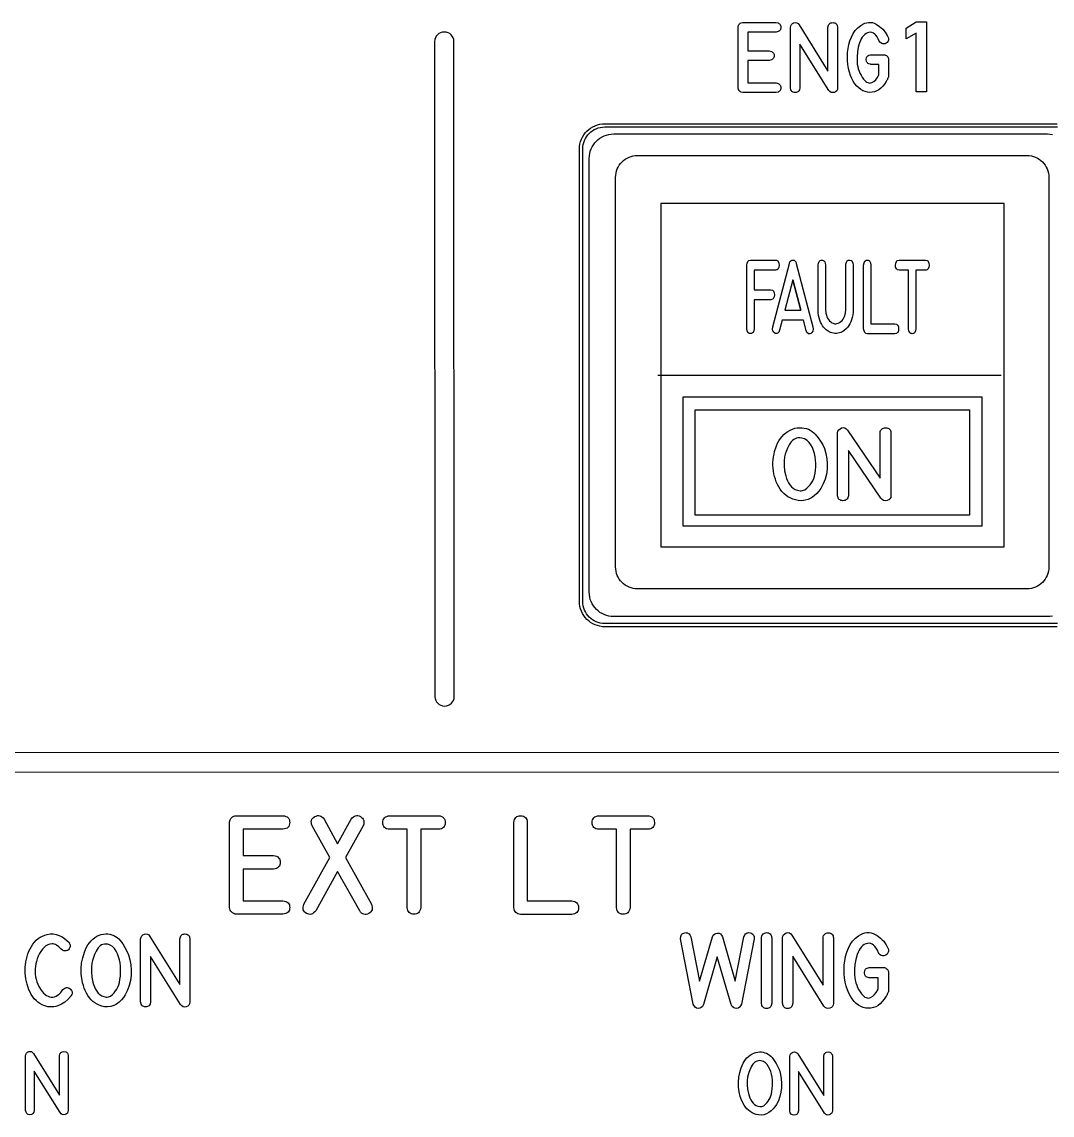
# Model space of a CAD drawing. Extents: x 27 to 704, y 10 to 614.
# Drawn here: x 253.4 to 301.4, y 80.8 to 131.7 of the extents above; entities that cross this region are included whole.
import ezdxf

# ---------------------------------------------------------------- set-up
doc = ezdxf.new("R2010")
doc.units = 0
for name, color, linetype in [('_BACKPANEL', 5, 'CONTINUOUS'), ('_ENGRAVING', 105, 'CONTINUOUS'), ('_LABELS', 30, 'CONTINUOUS'), ('_TOPLAYER', 1, 'CONTINUOUS')]:
    doc.layers.add(name, color=color, linetype=linetype)

msp = doc.modelspace()

# ---------------------------------------------------------------- linework, layer by layer
at = {"layer": '_BACKPANEL'}
msp.add_lwpolyline([(301.621, 103.695), (280.525, 103.695), (280.42, 103.7), (280.317, 103.715), (280.219, 103.741), (280.124, 103.775), (280.035, 103.818), (279.95, 103.87), (279.871, 103.929), (279.798, 103.995), (279.732, 104.068), (279.673, 104.147), (279.621, 104.232), (279.578, 104.321), (279.544, 104.416), (279.519, 104.515), (279.503, 104.617), (279.498, 104.722), (279.498, 125.817), (279.503, 125.922), (279.519, 126.025), (279.544, 126.123), (279.578, 126.218), (279.621, 126.308), (279.673, 126.392), (279.732, 126.471), (279.798, 126.544), (279.871, 126.611), (279.95, 126.67), (280.035, 126.721), (280.124, 126.764), (280.219, 126.799), (280.317, 126.824), (280.42, 126.839), (280.525, 126.845), (301.621, 126.845)], dxfattribs=at)
at = {"layer": '_ENGRAVING'}
for points in [[(288.509, 131.27), (287.187, 131.27), (287.187, 130.398), (288.195, 130.398), (288.294, 130.371), (288.332, 130.35), (288.364, 130.324), (288.389, 130.293), (288.406, 130.257), (288.417, 130.216), (288.42, 130.17), (288.416, 130.124), (288.406, 130.084), (288.388, 130.048), (288.363, 130.017), (288.332, 129.991), (288.293, 129.971), (288.195, 129.945), (287.187, 129.945), (287.187, 128.897), (288.509, 128.897), (288.607, 128.871), (288.646, 128.85), (288.677, 128.824), (288.702, 128.794), (288.719, 128.758), (288.73, 128.718), (288.733, 128.673), (288.73, 128.627), (288.719, 128.587), (288.702, 128.552), (288.677, 128.521), (288.646, 128.496), (288.607, 128.475), (288.509, 128.449), (286.965, 128.449), (286.876, 128.473), (286.84, 128.493), (286.809, 128.519), (286.783, 128.55), (286.763, 128.586), (286.739, 128.676), (286.739, 131.491), (286.764, 131.584), (286.785, 131.621), (286.811, 131.652), (286.842, 131.677), (286.878, 131.696), (286.965, 131.714), (288.509, 131.714), (288.607, 131.694), (288.645, 131.675), (288.677, 131.65), (288.701, 131.619), (288.719, 131.582), (288.729, 131.539), (288.733, 131.49), (288.729, 131.442), (288.718, 131.399), (288.701, 131.363), (288.676, 131.332), (288.645, 131.307), (288.606, 131.289)], [(291.378, 128.669), (291.368, 128.593), (291.338, 128.532), (291.287, 128.487), (291.216, 128.457), (291.14, 128.445), (291.073, 128.458), (291.015, 128.493), (290.965, 128.551), (289.626, 130.699), (289.626, 128.669), (289.599, 128.572), (289.578, 128.533), (289.552, 128.502), (289.522, 128.478), (289.486, 128.46), (289.446, 128.45), (289.401, 128.446), (289.355, 128.45), (289.315, 128.46), (289.28, 128.478), (289.249, 128.502), (289.224, 128.533), (289.203, 128.572), (289.177, 128.669), (289.177, 131.485), (289.196, 131.561), (289.231, 131.622), (289.281, 131.67), (289.346, 131.703), (289.416, 131.717), (289.48, 131.705), (289.538, 131.667), (289.589, 131.604), (290.929, 129.454), (290.929, 131.485), (290.955, 131.584), (290.975, 131.623), (291.002, 131.655), (291.033, 131.68), (291.071, 131.697), (291.113, 131.707), (291.161, 131.71), (291.208, 131.706), (291.25, 131.695), (291.286, 131.678), (291.316, 131.653), (291.34, 131.621), (291.359, 131.583), (291.378, 131.485)], [(292.926, 129.765), (292.912, 129.766), (292.827, 129.789), (292.793, 129.809), (292.766, 129.834), (292.745, 129.864), (292.73, 129.9), (292.717, 129.988), (292.73, 130.076), (292.745, 130.112), (292.766, 130.142), (292.793, 130.167), (292.827, 130.187), (292.912, 130.209), (292.926, 130.213), (292.941, 130.213), (293.529, 130.213), (293.574, 130.209), (293.615, 130.196), (293.653, 130.175), (293.688, 130.146), (293.716, 130.112), (293.737, 130.074), (293.75, 130.032), (293.754, 129.988), (293.754, 129.18), (293.735, 129.138), (293.723, 129.113), (293.712, 129.089), (293.7, 129.065), (293.687, 129.041), (293.676, 129.017), (293.663, 128.993), (293.648, 128.969), (293.569, 128.846), (293.484, 128.74), (293.395, 128.65), (293.302, 128.578), (293.203, 128.522), (293.1, 128.483), (292.993, 128.46), (292.88, 128.455), (292.768, 128.466), (292.66, 128.492), (292.556, 128.534), (292.458, 128.591), (292.363, 128.663), (292.274, 128.751), (292.189, 128.855), (292.108, 128.974), (292.039, 129.102), (291.979, 129.245), (291.929, 129.404), (291.888, 129.577), (291.859, 129.76), (291.842, 129.944), (291.837, 130.13), (291.845, 130.319), (291.867, 130.506), (291.904, 130.688), (291.955, 130.866), (292.022, 131.039), (292.104, 131.201), (292.205, 131.346), (292.325, 131.473), (292.462, 131.582), (292.554, 131.637), (292.645, 131.679), (292.735, 131.707), (292.824, 131.721), (292.913, 131.721), (293.002, 131.708), (293.089, 131.681), (293.177, 131.64), (293.339, 131.535), (293.48, 131.411), (293.599, 131.268), (293.696, 131.105), (293.709, 131.08), (293.719, 131.058), (293.731, 131.034), (293.749, 130.961), (293.748, 130.896), (293.728, 130.838), (293.69, 130.787), (293.643, 130.748), (293.593, 130.724), (293.542, 130.714), (293.489, 130.719), (293.438, 130.736), (293.393, 130.762), (293.354, 130.8), (293.322, 130.847), (293.273, 130.955), (293.222, 131.046), (293.167, 131.121), (293.108, 131.179), (293.046, 131.221), (292.981, 131.247), (292.913, 131.257), (292.841, 131.251), (292.77, 131.23), (292.703, 131.198), (292.641, 131.155), (292.584, 131.101), (292.531, 131.035), (292.483, 130.958), (292.439, 130.869), (292.4, 130.769), (292.339, 130.561), (292.3, 130.346), (292.283, 130.122), (292.287, 129.891), (292.298, 129.776), (292.317, 129.664), (292.344, 129.556), (292.379, 129.452), (292.421, 129.352), (292.471, 129.255), (292.528, 129.162), (292.593, 129.073), (292.688, 128.972), (292.736, 128.936), (292.784, 128.912), (292.833, 128.897), (292.881, 128.893), (292.93, 128.9), (292.979, 128.917), (293.072, 128.97), (293.154, 129.042), (293.226, 129.133), (293.288, 129.243), (293.306, 129.278), (293.306, 129.765)], [(295.524, 128.483), (295.041, 128.483), (295.041, 131.218), (294.577, 130.955), (294.577, 131.458), (295.041, 131.745), (295.524, 131.745)], [(273.044, 131.27), (272.953, 131.261), (272.869, 131.235), (272.793, 131.196), (272.726, 131.143), (272.671, 131.079), (272.63, 131.005), (272.604, 130.924), (272.595, 130.837), (272.595, 130.836), (272.61, 100.278), (272.619, 100.191), (272.646, 100.11), (272.687, 100.036), (272.742, 99.973), (272.809, 99.92), (272.885, 99.88), (272.97, 99.855), (273.06, 99.846), (273.061, 99.846), (273.152, 99.855), (273.236, 99.88), (273.312, 99.92), (273.379, 99.973), (273.434, 100.037), (273.475, 100.11), (273.501, 100.191), (273.511, 100.278), (273.495, 130.836), (273.495, 130.837), (273.486, 130.924), (273.46, 131.006), (273.418, 131.079), (273.363, 131.143), (273.297, 131.196), (273.22, 131.236), (273.136, 131.261), (273.045, 131.27)], [(265.528, 94.106), (263.668, 94.106), (263.668, 92.879), (265.086, 92.879), (265.16, 92.863), (265.225, 92.841), (265.28, 92.812), (265.324, 92.775), (265.359, 92.732), (265.384, 92.681), (265.399, 92.623), (265.403, 92.559), (265.398, 92.494), (265.383, 92.437), (265.358, 92.386), (265.323, 92.343), (265.279, 92.307), (265.224, 92.278), (265.16, 92.256), (265.086, 92.241), (263.668, 92.241), (263.668, 90.767), (265.528, 90.767), (265.602, 90.752), (265.666, 90.73), (265.721, 90.701), (265.765, 90.665), (265.8, 90.622), (265.824, 90.572), (265.839, 90.515), (265.844, 90.451), (265.839, 90.387), (265.824, 90.33), (265.8, 90.281), (265.765, 90.238), (265.721, 90.202), (265.666, 90.173), (265.602, 90.152), (265.528, 90.137), (263.356, 90.137), (263.29, 90.15), (263.231, 90.17), (263.18, 90.199), (263.136, 90.235), (263.1, 90.278), (263.072, 90.33), (263.051, 90.389), (263.037, 90.455), (263.037, 94.418), (263.052, 94.487), (263.073, 94.548), (263.102, 94.601), (263.138, 94.644), (263.182, 94.679), (263.233, 94.705), (263.291, 94.723), (263.356, 94.732), (265.528, 94.732), (265.602, 94.721), (265.666, 94.703), (265.72, 94.676), (265.765, 94.641), (265.799, 94.597), (265.824, 94.545), (265.838, 94.485), (265.843, 94.417), (265.838, 94.348), (265.823, 94.288), (265.798, 94.237), (265.764, 94.194), (265.719, 94.159), (265.665, 94.133), (265.601, 94.115)], [(266.501, 90.608), (267.715, 92.78), (266.887, 94.263), (266.863, 94.334), (266.85, 94.4), (266.849, 94.461), (266.859, 94.517), (266.88, 94.568), (266.912, 94.615), (266.956, 94.656), (267.011, 94.693), (267.07, 94.72), (267.129, 94.736), (267.185, 94.739), (267.24, 94.73), (267.293, 94.708), (267.344, 94.675), (267.394, 94.629), (267.442, 94.57), (268.074, 93.428), (268.711, 94.57), (268.759, 94.629), (268.809, 94.675), (268.86, 94.709), (268.913, 94.73), (268.967, 94.739), (269.023, 94.736), (269.081, 94.721), (269.14, 94.694), (269.194, 94.657), (269.238, 94.616), (269.27, 94.57), (269.291, 94.518), (269.302, 94.461), (269.301, 94.4), (269.289, 94.333), (269.266, 94.261), (268.44, 92.78), (269.651, 90.608), (269.676, 90.537), (269.689, 90.47), (269.691, 90.409), (269.681, 90.352), (269.659, 90.301), (269.626, 90.254), (269.582, 90.213), (269.526, 90.176), (269.465, 90.148), (269.407, 90.133), (269.351, 90.13), (269.296, 90.14), (269.245, 90.162), (269.195, 90.197), (269.147, 90.244), (269.102, 90.303), (268.074, 92.134), (267.058, 90.303), (267.008, 90.245), (266.957, 90.199), (266.905, 90.166), (266.851, 90.144), (266.796, 90.135), (266.739, 90.138), (266.681, 90.153), (266.621, 90.18), (266.567, 90.215), (266.524, 90.256), (266.492, 90.302), (266.471, 90.353), (266.462, 90.409), (266.464, 90.47), (266.477, 90.537)], [(271.321, 90.451), (271.321, 94.099), (270.497, 94.099), (270.424, 94.109), (270.36, 94.128), (270.306, 94.155), (270.262, 94.19), (270.228, 94.234), (270.203, 94.286), (270.189, 94.346), (270.184, 94.414), (270.189, 94.483), (270.204, 94.543), (270.229, 94.595), (270.263, 94.639), (270.307, 94.675), (270.361, 94.702), (270.424, 94.721), (270.497, 94.732), (272.775, 94.732), (272.847, 94.721), (272.91, 94.703), (272.963, 94.676), (273.007, 94.64), (273.041, 94.596), (273.065, 94.544), (273.08, 94.483), (273.085, 94.414), (273.081, 94.345), (273.066, 94.285), (273.042, 94.233), (273.008, 94.189), (272.964, 94.154), (272.911, 94.127), (272.848, 94.109), (272.775, 94.099), (271.953, 94.099), (271.953, 90.451), (271.937, 90.376), (271.913, 90.312), (271.883, 90.258), (271.845, 90.213), (271.8, 90.179), (271.748, 90.155), (271.689, 90.141), (271.622, 90.137), (271.557, 90.143), (271.499, 90.158), (271.449, 90.183), (271.407, 90.218), (271.374, 90.262), (271.348, 90.315), (271.33, 90.378)], [(276.601, 90.135), (276.535, 90.143), (276.477, 90.161), (276.427, 90.187), (276.383, 90.222), (276.347, 90.265), (276.318, 90.317), (276.297, 90.377), (276.282, 90.447), (276.282, 94.413), (276.298, 94.489), (276.32, 94.554), (276.35, 94.609), (276.388, 94.654), (276.432, 94.689), (276.484, 94.713), (276.543, 94.727), (276.61, 94.731), (276.676, 94.724), (276.734, 94.709), (276.784, 94.683), (276.826, 94.649), (276.86, 94.604), (276.887, 94.55), (276.905, 94.486), (276.915, 94.413), (276.915, 90.761), (278.986, 90.763), (279.06, 90.75), (279.125, 90.729), (279.179, 90.701), (279.224, 90.664), (279.258, 90.62), (279.283, 90.568), (279.297, 90.509), (279.301, 90.441), (279.295, 90.374), (279.28, 90.315), (279.255, 90.264), (279.22, 90.221), (279.175, 90.187), (279.121, 90.161), (279.057, 90.144), (278.984, 90.135)], [(281.077, 90.451), (281.077, 94.099), (280.253, 94.099), (280.18, 94.109), (280.116, 94.128), (280.062, 94.155), (280.018, 94.19), (279.984, 94.234), (279.96, 94.286), (279.945, 94.346), (279.94, 94.414), (279.946, 94.483), (279.96, 94.543), (279.985, 94.595), (280.019, 94.639), (280.063, 94.675), (280.117, 94.702), (280.18, 94.721), (280.253, 94.732), (282.531, 94.732), (282.603, 94.721), (282.666, 94.703), (282.719, 94.676), (282.763, 94.64), (282.797, 94.596), (282.822, 94.544), (282.836, 94.483), (282.841, 94.414), (282.837, 94.345), (282.822, 94.285), (282.798, 94.233), (282.764, 94.189), (282.721, 94.154), (282.667, 94.127), (282.604, 94.109), (282.531, 94.099), (281.709, 94.099), (281.709, 90.451), (281.693, 90.376), (281.669, 90.312), (281.639, 90.258), (281.601, 90.213), (281.556, 90.179), (281.504, 90.155), (281.445, 90.141), (281.379, 90.137), (281.313, 90.143), (281.255, 90.158), (281.205, 90.183), (281.163, 90.218), (281.13, 90.262), (281.104, 90.315), (281.086, 90.378)], [(255.655, 86.352), (255.64, 86.33), (255.632, 86.318), (255.625, 86.308), (255.502, 86.166), (255.362, 86.045), (255.204, 85.947), (255.027, 85.87), (254.935, 85.842), (254.843, 85.824), (254.752, 85.816), (254.66, 85.817), (254.569, 85.828), (254.479, 85.848), (254.388, 85.878), (254.299, 85.918), (254.198, 85.974), (254.104, 86.04), (254.017, 86.114), (253.937, 86.198), (253.864, 86.29), (253.797, 86.392), (253.738, 86.503), (253.686, 86.622), (253.602, 86.873), (253.546, 87.129), (253.518, 87.39), (253.518, 87.656), (253.546, 87.918), (253.571, 88.045), (253.602, 88.17), (253.641, 88.292), (253.687, 88.411), (253.74, 88.527), (253.801, 88.641), (253.868, 88.748), (253.943, 88.844), (254.024, 88.93), (254.113, 89.005), (254.21, 89.07), (254.313, 89.125), (254.423, 89.169), (254.541, 89.202), (254.681, 89.223), (254.82, 89.221), (254.959, 89.196), (255.098, 89.148), (255.231, 89.083), (255.351, 89.006), (255.458, 88.916), (255.554, 88.815), (255.562, 88.803), (255.593, 88.752), (255.608, 88.699), (255.608, 88.643), (255.593, 88.585), (255.566, 88.531), (255.53, 88.488), (255.484, 88.457), (255.429, 88.436), (255.366, 88.428), (255.306, 88.439), (255.248, 88.467), (255.193, 88.513), (255.083, 88.625), (254.974, 88.705), (254.921, 88.732), (254.868, 88.75), (254.816, 88.76), (254.764, 88.762), (254.664, 88.748), (254.569, 88.715), (254.479, 88.663), (254.395, 88.592), (254.317, 88.507), (254.246, 88.41), (254.181, 88.302), (254.124, 88.183), (254.075, 88.061), (254.037, 87.942), (254.009, 87.827), (253.991, 87.716), (253.98, 87.595), (253.977, 87.473), (253.983, 87.351), (253.997, 87.228), (254.02, 87.108), (254.052, 86.99), (254.095, 86.877), (254.147, 86.767), (254.253, 86.595), (254.311, 86.523), (254.373, 86.459), (254.437, 86.404), (254.505, 86.358), (254.576, 86.321), (254.65, 86.292), (254.726, 86.276), (254.801, 86.275), (254.876, 86.288), (254.95, 86.317), (255.024, 86.361), (255.097, 86.42), (255.17, 86.494), (255.243, 86.583), (255.274, 86.626), (255.314, 86.664), (255.354, 86.693), (255.394, 86.712), (255.435, 86.721), (255.476, 86.721), (255.519, 86.711), (255.561, 86.691), (255.604, 86.662), (255.673, 86.591), (255.693, 86.554), (255.704, 86.515), (255.706, 86.476), (255.698, 86.436), (255.681, 86.394)], [(258.33, 88.245), (258.394, 88.012), (258.435, 87.776), (258.452, 87.535), (258.445, 87.289), (258.414, 87.047), (258.359, 86.815), (258.278, 86.595), (258.173, 86.385), (258.093, 86.262), (257.998, 86.15), (257.891, 86.046), (257.769, 85.953), (257.638, 85.878), (257.5, 85.832), (257.356, 85.816), (257.204, 85.828), (257.082, 85.855), (256.967, 85.894), (256.86, 85.943), (256.76, 86.003), (256.667, 86.074), (256.582, 86.156), (256.504, 86.249), (256.433, 86.353), (256.37, 86.464), (256.313, 86.578), (256.264, 86.695), (256.222, 86.815), (256.188, 86.938), (256.16, 87.065), (256.126, 87.326), (256.121, 87.593), (256.143, 87.856), (256.193, 88.115), (256.271, 88.371), (256.32, 88.494), (256.376, 88.608), (256.439, 88.714), (256.509, 88.811), (256.586, 88.899), (256.669, 88.978), (256.76, 89.049), (256.857, 89.111), (256.956, 89.16), (257.058, 89.196), (257.161, 89.217), (257.267, 89.224), (257.367, 89.219), (257.463, 89.205), (257.553, 89.181), (257.639, 89.147), (257.72, 89.104), (257.797, 89.051), (257.869, 88.988), (257.936, 88.916), (258.058, 88.758), (258.164, 88.594), (258.255, 88.423)], [(261.187, 86.049), (261.177, 85.97), (261.145, 85.906), (261.092, 85.859), (261.018, 85.827), (260.939, 85.815), (260.869, 85.828), (260.808, 85.865), (260.757, 85.926), (259.36, 88.165), (259.36, 86.049), (259.332, 85.947), (259.31, 85.907), (259.283, 85.874), (259.251, 85.849), (259.214, 85.831), (259.172, 85.82), (259.125, 85.816), (259.078, 85.82), (259.036, 85.831), (258.999, 85.849), (258.967, 85.874), (258.941, 85.907), (258.919, 85.947), (258.892, 86.049), (258.892, 88.985), (258.912, 89.064), (258.948, 89.128), (259, 89.178), (259.069, 89.212), (259.141, 89.227), (259.208, 89.214), (259.268, 89.175), (259.322, 89.109), (260.718, 86.867), (260.718, 88.985), (260.745, 89.088), (260.767, 89.129), (260.795, 89.162), (260.828, 89.188), (260.866, 89.206), (260.911, 89.217), (260.96, 89.22), (261.01, 89.216), (261.053, 89.204), (261.091, 89.186), (261.122, 89.16), (261.148, 89.127), (261.167, 89.087), (261.187, 88.985)], [(286.007, 89.085), (286.61, 87.023), (287.014, 89.085), (287.034, 89.139), (287.058, 89.184), (287.087, 89.221), (287.121, 89.249), (287.158, 89.268), (287.2, 89.279), (287.247, 89.281), (287.297, 89.275), (287.346, 89.261), (287.388, 89.241), (287.423, 89.215), (287.451, 89.183), (287.472, 89.145), (287.485, 89.101), (287.491, 88.994), (286.895, 85.949), (286.86, 85.865), (286.811, 85.804), (286.747, 85.766), (286.67, 85.751), (286.591, 85.759), (286.523, 85.791), (286.468, 85.846), (286.424, 85.925), (285.772, 88.149), (285.126, 85.925), (285.081, 85.844), (285.025, 85.788), (284.959, 85.757), (284.883, 85.751), (284.807, 85.768), (284.743, 85.806), (284.691, 85.867), (284.652, 85.949), (284.055, 88.994), (284.067, 89.104), (284.083, 89.149), (284.104, 89.188), (284.132, 89.22), (284.166, 89.246), (284.206, 89.265), (284.252, 89.277), (284.299, 89.282), (284.343, 89.279), (284.384, 89.268), (284.421, 89.248), (284.456, 89.22), (284.486, 89.183), (284.538, 89.085), (284.936, 87.02), (285.54, 89.085), (285.582, 89.16), (285.636, 89.214), (285.701, 89.248), (285.777, 89.261), (285.852, 89.252), (285.916, 89.22), (285.967, 89.164)], [(288.315, 85.989), (288.286, 85.882), (288.263, 85.841), (288.235, 85.807), (288.201, 85.78), (288.163, 85.761), (288.119, 85.75), (288.07, 85.747), (288.02, 85.75), (287.976, 85.762), (287.938, 85.781), (287.905, 85.808), (287.877, 85.842), (287.854, 85.883), (287.826, 85.989), (287.826, 89.037), (287.854, 89.143), (287.877, 89.185), (287.905, 89.219), (287.938, 89.246), (287.976, 89.265), (288.02, 89.277), (288.07, 89.281), (288.119, 89.277), (288.163, 89.266), (288.201, 89.247), (288.235, 89.22), (288.263, 89.186), (288.286, 89.144), (288.315, 89.037)], [(291.186, 85.989), (291.175, 85.906), (291.142, 85.841), (291.087, 85.791), (291.011, 85.759), (290.928, 85.747), (290.855, 85.76), (290.792, 85.798), (290.739, 85.861), (289.291, 88.183), (289.291, 85.989), (289.262, 85.883), (289.239, 85.842), (289.211, 85.808), (289.178, 85.781), (289.14, 85.762), (289.096, 85.751), (289.047, 85.747), (288.998, 85.751), (288.955, 85.762), (288.916, 85.781), (288.883, 85.808), (288.856, 85.842), (288.834, 85.883), (288.805, 85.989), (288.805, 89.033), (288.826, 89.115), (288.864, 89.182), (288.918, 89.233), (288.988, 89.27), (289.064, 89.284), (289.133, 89.271), (289.195, 89.231), (289.251, 89.163), (290.7, 86.837), (290.7, 89.033), (290.711, 89.091), (290.727, 89.141), (290.75, 89.183), (290.779, 89.218), (290.813, 89.244), (290.853, 89.263), (290.899, 89.274), (290.95, 89.277), (291.002, 89.273), (291.047, 89.261), (291.086, 89.242), (291.118, 89.215), (291.145, 89.181), (291.165, 89.139), (291.178, 89.09), (291.186, 89.033)], [(292.86, 87.173), (292.844, 87.175), (292.752, 87.2), (292.716, 87.221), (292.686, 87.248), (292.663, 87.281), (292.647, 87.319), (292.634, 87.415), (292.647, 87.51), (292.663, 87.548), (292.686, 87.581), (292.716, 87.608), (292.752, 87.629), (292.844, 87.654), (292.86, 87.658), (292.875, 87.658), (293.511, 87.658), (293.56, 87.653), (293.604, 87.64), (293.645, 87.617), (293.683, 87.586), (293.714, 87.549), (293.737, 87.507), (293.75, 87.463), (293.755, 87.415), (293.755, 86.54), (293.734, 86.496), (293.722, 86.468), (293.71, 86.442), (293.696, 86.416), (293.682, 86.39), (293.67, 86.365), (293.656, 86.339), (293.641, 86.313), (293.555, 86.18), (293.463, 86.065), (293.367, 85.968), (293.266, 85.889), (293.159, 85.829), (293.048, 85.787), (292.931, 85.763), (292.81, 85.757), (292.688, 85.768), (292.571, 85.797), (292.46, 85.842), (292.353, 85.904), (292.251, 85.982), (292.154, 86.077), (292.062, 86.189), (291.975, 86.318), (291.9, 86.456), (291.836, 86.611), (291.781, 86.783), (291.737, 86.971), (291.705, 87.168), (291.687, 87.367), (291.682, 87.569), (291.691, 87.772), (291.714, 87.975), (291.754, 88.172), (291.81, 88.364), (291.881, 88.552), (291.971, 88.727), (292.08, 88.883), (292.209, 89.02), (292.358, 89.139), (292.457, 89.198), (292.555, 89.243), (292.653, 89.273), (292.749, 89.289), (292.846, 89.289), (292.941, 89.275), (293.036, 89.246), (293.13, 89.201), (293.221, 89.147), (293.306, 89.088), (293.386, 89.024), (293.459, 88.954), (293.526, 88.879), (293.587, 88.799), (293.643, 88.714), (293.692, 88.623), (293.706, 88.595), (293.717, 88.571), (293.73, 88.545), (293.75, 88.467), (293.748, 88.397), (293.727, 88.334), (293.686, 88.278), (293.634, 88.237), (293.581, 88.211), (293.526, 88.2), (293.468, 88.205), (293.413, 88.223), (293.364, 88.252), (293.323, 88.292), (293.287, 88.344), (293.235, 88.46), (293.179, 88.559), (293.12, 88.639), (293.056, 88.703), (292.99, 88.749), (292.919, 88.777), (292.845, 88.787), (292.768, 88.78), (292.69, 88.758), (292.618, 88.723), (292.551, 88.677), (292.489, 88.618), (292.432, 88.547), (292.38, 88.463), (292.333, 88.367), (292.291, 88.259), (292.225, 88.034), (292.183, 87.801), (292.164, 87.56), (292.168, 87.31), (292.181, 87.185), (292.201, 87.064), (292.23, 86.948), (292.268, 86.835), (292.313, 86.726), (292.367, 86.622), (292.429, 86.521), (292.499, 86.425), (292.551, 86.365), (292.602, 86.315), (292.654, 86.278), (292.706, 86.251), (292.759, 86.235), (292.811, 86.231), (292.864, 86.238), (292.917, 86.256), (293.017, 86.314), (293.106, 86.392), (293.184, 86.49), (293.251, 86.609), (293.27, 86.647), (293.27, 87.173)], [(257.281, 88.752), (257.207, 88.747), (257.137, 88.731), (257.072, 88.706), (257.012, 88.67), (256.957, 88.623), (256.906, 88.567), (256.859, 88.5), (256.818, 88.423), (256.746, 88.264), (256.69, 88.118), (256.647, 87.983), (256.619, 87.861), (256.598, 87.673), (256.596, 87.45), (256.617, 87.211), (256.666, 86.974), (256.7, 86.859), (256.743, 86.75), (256.793, 86.647), (256.85, 86.55), (256.916, 86.464), (256.992, 86.393), (257.078, 86.339), (257.173, 86.3), (257.285, 86.278), (257.338, 86.279), (257.389, 86.286), (257.439, 86.302), (257.486, 86.324), (257.574, 86.392), (257.653, 86.476), (257.722, 86.563), (257.781, 86.652), (257.829, 86.744), (257.87, 86.847), (257.903, 86.965), (257.93, 87.098), (257.95, 87.246), (257.961, 87.401), (257.962, 87.556), (257.954, 87.712), (257.935, 87.867), (257.906, 88.018), (257.865, 88.161), (257.813, 88.297), (257.75, 88.425), (257.673, 88.538), (257.582, 88.629), (257.477, 88.697), (257.357, 88.742)], [(255.515, 80.996), (255.506, 80.927), (255.479, 80.872), (255.433, 80.831), (255.369, 80.804), (255.3, 80.794), (255.24, 80.805), (255.187, 80.837), (255.143, 80.889), (253.935, 82.827), (253.935, 80.996), (253.91, 80.908), (253.868, 80.845), (253.84, 80.823), (253.808, 80.807), (253.731, 80.794), (253.654, 80.807), (253.622, 80.823), (253.595, 80.845), (253.553, 80.908), (253.529, 80.996), (253.529, 83.536), (253.547, 83.605), (253.578, 83.66), (253.623, 83.703), (253.682, 83.733), (253.745, 83.745), (253.803, 83.735), (253.855, 83.701), (253.901, 83.644), (255.11, 81.704), (255.11, 83.536), (255.133, 83.626), (255.152, 83.661), (255.176, 83.69), (255.204, 83.712), (255.238, 83.728), (255.319, 83.74), (255.4, 83.726), (255.432, 83.71), (255.459, 83.688), (255.481, 83.659), (255.498, 83.624), (255.515, 83.536)], [(288.664, 82.876), (288.72, 82.675), (288.755, 82.47), (288.77, 82.261), (288.764, 82.049), (288.737, 81.839), (288.689, 81.639), (288.619, 81.448), (288.529, 81.266), (288.459, 81.16), (288.377, 81.063), (288.284, 80.973), (288.179, 80.892), (288.065, 80.828), (287.946, 80.788), (287.821, 80.774), (287.69, 80.784), (287.584, 80.808), (287.485, 80.841), (287.392, 80.884), (287.305, 80.936), (287.225, 80.998), (287.151, 81.069), (287.084, 81.149), (287.023, 81.239), (286.919, 81.433), (286.84, 81.638), (286.786, 81.854), (286.757, 82.081), (286.752, 82.311), (286.772, 82.539), (286.815, 82.764), (286.882, 82.985), (286.925, 83.091), (286.974, 83.19), (287.028, 83.281), (287.089, 83.365), (287.155, 83.441), (287.227, 83.51), (287.305, 83.571), (287.389, 83.625), (287.475, 83.668), (287.563, 83.699), (287.653, 83.717), (287.745, 83.723), (287.831, 83.719), (287.914, 83.706), (287.992, 83.685), (288.066, 83.656), (288.136, 83.619), (288.203, 83.573), (288.265, 83.519), (288.323, 83.456), (288.428, 83.32), (288.52, 83.178), (288.599, 83.03)], [(291.137, 80.976), (291.127, 80.907), (291.1, 80.852), (291.054, 80.811), (290.991, 80.784), (290.922, 80.773), (290.861, 80.784), (290.808, 80.816), (290.764, 80.869), (289.556, 82.807), (289.556, 80.976), (289.531, 80.887), (289.489, 80.825), (289.461, 80.802), (289.429, 80.787), (289.352, 80.774), (289.275, 80.787), (289.243, 80.802), (289.216, 80.825), (289.174, 80.887), (289.15, 80.976), (289.15, 83.516), (289.168, 83.584), (289.199, 83.64), (289.244, 83.683), (289.303, 83.713), (289.366, 83.725), (289.424, 83.714), (289.476, 83.681), (289.523, 83.624), (290.731, 81.683), (290.731, 83.516), (290.754, 83.606), (290.773, 83.641), (290.797, 83.67), (290.825, 83.692), (290.859, 83.708), (290.94, 83.719), (291.021, 83.706), (291.053, 83.69), (291.08, 83.667), (291.102, 83.639), (291.119, 83.604), (291.137, 83.516)], [(287.756, 83.314), (287.692, 83.31), (287.632, 83.297), (287.576, 83.274), (287.524, 83.243), (287.476, 83.203), (287.432, 83.154), (287.392, 83.096), (287.356, 83.03), (287.245, 82.766), (287.208, 82.649), (287.184, 82.543), (287.165, 82.381), (287.164, 82.188), (287.182, 81.981), (287.224, 81.776), (287.254, 81.677), (287.29, 81.583), (287.334, 81.493), (287.384, 81.409), (287.441, 81.334), (287.507, 81.273), (287.581, 81.226), (287.663, 81.193), (287.76, 81.174), (287.85, 81.181), (287.934, 81.214), (288.01, 81.273), (288.079, 81.345), (288.138, 81.42), (288.189, 81.497), (288.231, 81.577), (288.266, 81.666), (288.295, 81.768), (288.318, 81.883), (288.335, 82.011), (288.345, 82.146), (288.346, 82.28), (288.338, 82.414), (288.322, 82.549), (288.297, 82.679), (288.262, 82.803), (288.217, 82.921), (288.162, 83.032), (288.096, 83.13), (288.017, 83.208), (287.926, 83.267), (287.822, 83.306)]]:
    msp.add_lwpolyline(points, close=True, dxfattribs=at)
for points in [[(301.61, 103.541), (280.535, 103.541), (280.413, 103.547), (280.294, 103.565), (280.18, 103.595), (280.071, 103.635), (279.967, 103.685), (279.868, 103.744), (279.777, 103.813), (279.692, 103.889), (279.616, 103.974), (279.547, 104.065), (279.488, 104.163), (279.438, 104.268), (279.398, 104.377), (279.369, 104.491), (279.351, 104.61), (279.344, 104.732), (279.344, 125.807), (279.351, 125.929), (279.369, 126.048), (279.398, 126.162), (279.438, 126.272), (279.488, 126.376), (279.547, 126.474), (279.616, 126.565), (279.692, 126.65), (279.777, 126.727), (279.868, 126.795), (279.967, 126.855), (280.071, 126.905), (280.18, 126.945), (280.294, 126.974), (280.413, 126.992), (280.535, 126.998), (301.61, 126.998)], [(301.39, 104.043), (301.276, 104.025), (301.159, 104.02), (280.943, 104.02), (280.826, 104.025), (280.712, 104.043), (280.603, 104.071), (280.498, 104.109), (280.398, 104.157), (280.304, 104.214), (280.216, 104.28), (280.135, 104.353), (280.061, 104.434), (279.996, 104.522), (279.938, 104.616), (279.89, 104.716), (279.852, 104.821), (279.824, 104.931), (279.807, 105.045), (279.801, 105.162), (279.801, 125.378), (279.807, 125.495), (279.824, 125.608), (279.852, 125.718), (279.89, 125.823), (279.938, 125.923), (279.996, 126.017), (280.061, 126.105), (280.135, 126.186), (280.216, 126.259), (280.304, 126.325), (280.398, 126.382), (280.498, 126.43), (280.603, 126.468), (280.712, 126.496), (280.826, 126.514), (280.943, 126.52), (301.159, 126.52), (301.276, 126.514), (301.39, 126.496)], [(520.125, 97.674), (209.665, 97.66), (209.575, 97.65), (209.491, 97.624), (209.415, 97.582), (209.348, 97.527), (209.294, 97.46), (209.252, 97.384), (209.226, 97.299), (209.218, 97.208), (209.227, 97.118), (209.253, 97.033), (209.295, 96.957), (209.35, 96.89), (209.416, 96.835), (209.492, 96.794), (209.577, 96.768), (209.667, 96.759), (520.125, 96.774)]]:
    msp.add_lwpolyline(points, dxfattribs=at)
at = {"layer": '_LABELS'}
for points in [[(299.142, 107.269), (299.142, 123.271), (283.142, 123.271), (283.142, 107.269)], [(287.142, 117.443), (287.142, 120.403), (287.161, 120.501), (287.196, 120.574), (287.248, 120.62), (287.315, 120.642), (288.488, 120.642), (288.528, 120.634), (288.562, 120.62), (288.591, 120.6), (288.615, 120.573), (288.646, 120.501), (288.657, 120.404), (288.646, 120.307), (288.614, 120.236), (288.59, 120.21), (288.561, 120.19), (288.526, 120.177), (288.486, 120.17), (287.483, 120.17), (287.483, 119.252), (288.265, 119.252), (288.338, 119.232), (288.367, 119.213), (288.391, 119.187), (288.423, 119.119), (288.435, 119.026), (288.425, 118.932), (288.394, 118.86), (288.37, 118.832), (288.34, 118.809), (288.265, 118.781), (287.483, 118.781), (287.483, 117.443), (287.468, 117.342), (287.436, 117.269), (287.413, 117.243), (287.386, 117.224), (287.355, 117.213), (287.319, 117.208), (287.283, 117.211), (287.251, 117.222), (287.223, 117.24), (287.199, 117.265), (287.163, 117.339)], [(288.356, 117.529), (288.744, 119.008), (289.134, 120.487), (289.159, 120.554), (289.194, 120.602), (289.239, 120.631), (289.293, 120.642), (289.348, 120.633), (289.392, 120.604), (289.428, 120.555), (289.453, 120.487), (290.23, 117.521), (290.237, 117.413), (290.222, 117.326), (290.185, 117.26), (290.158, 117.235), (290.126, 117.215), (290.092, 117.202), (290.06, 117.198), (290.03, 117.203), (290.001, 117.216), (289.951, 117.269), (289.909, 117.356), (289.784, 117.836), (288.796, 117.836), (288.675, 117.368), (288.632, 117.28), (288.607, 117.249), (288.581, 117.227), (288.552, 117.215), (288.522, 117.211), (288.489, 117.216), (288.454, 117.229), (288.394, 117.275), (288.358, 117.341), (288.345, 117.425)], [(292.103, 118.338), (292.103, 118.304), (292.098, 118.203), (292.083, 118.079), (292.06, 117.964), (292.032, 117.856), (291.997, 117.757), (291.956, 117.667), (291.908, 117.585), (291.854, 117.511), (291.794, 117.446), (291.665, 117.34), (291.599, 117.299), (291.532, 117.267), (291.464, 117.242), (291.395, 117.226), (291.325, 117.218), (291.253, 117.218), (291.182, 117.226), (291.113, 117.242), (291.045, 117.266), (290.978, 117.298), (290.85, 117.386), (290.728, 117.507), (290.672, 117.579), (290.622, 117.659), (290.58, 117.747), (290.544, 117.843), (290.515, 117.947), (290.493, 118.058), (290.478, 118.177), (290.469, 118.304), (290.469, 118.338), (290.469, 120.407), (290.482, 120.497), (290.516, 120.572), (290.56, 120.62), (290.613, 120.642), (290.676, 120.637), (290.735, 120.608), (290.777, 120.561), (290.802, 120.493), (290.811, 120.407), (290.811, 118.338), (290.833, 118.157), (290.854, 118.076), (290.881, 118), (290.915, 117.931), (290.956, 117.868), (291.003, 117.811), (291.056, 117.76), (291.114, 117.719), (291.172, 117.69), (291.23, 117.673), (291.29, 117.669), (291.35, 117.677), (291.411, 117.698), (291.472, 117.731), (291.535, 117.777), (291.587, 117.827), (291.632, 117.883), (291.67, 117.946), (291.7, 118.016), (291.742, 118.169), (291.763, 118.338), (291.763, 120.407), (291.765, 120.452), (291.787, 120.541), (291.825, 120.602), (291.85, 120.622), (291.879, 120.634), (291.948, 120.638), (292.016, 120.616), (292.043, 120.596), (292.065, 120.57), (292.094, 120.501), (292.103, 120.407)], [(292.764, 117.203), (292.698, 117.223), (292.647, 117.268), (292.612, 117.34), (292.592, 117.437), (292.592, 120.403), (292.613, 120.509), (292.649, 120.584), (292.673, 120.609), (292.701, 120.628), (292.733, 120.638), (292.769, 120.641), (292.805, 120.636), (292.836, 120.624), (292.863, 120.605), (292.886, 120.579), (292.919, 120.506), (292.934, 120.403), (292.934, 117.672), (294.053, 117.673), (294.128, 117.648), (294.158, 117.627), (294.182, 117.6), (294.213, 117.528), (294.223, 117.432), (294.212, 117.338), (294.18, 117.268), (294.156, 117.243), (294.126, 117.223), (294.052, 117.203)], [(294.689, 117.44), (294.689, 120.168), (294.244, 120.168), (294.17, 120.19), (294.141, 120.21), (294.117, 120.237), (294.085, 120.308), (294.075, 120.404), (294.086, 120.501), (294.117, 120.572), (294.141, 120.599), (294.17, 120.619), (294.244, 120.642), (295.475, 120.642), (295.548, 120.62), (295.577, 120.6), (295.6, 120.573), (295.632, 120.501), (295.642, 120.404), (295.632, 120.307), (295.601, 120.236), (295.577, 120.209), (295.548, 120.189), (295.514, 120.176), (295.475, 120.168), (295.031, 120.168), (295.031, 117.44), (295.009, 117.336), (294.972, 117.262), (294.948, 117.237), (294.92, 117.218), (294.888, 117.208), (294.852, 117.205), (294.816, 117.209), (294.785, 117.221), (294.758, 117.24), (294.736, 117.265), (294.704, 117.338)], [(289.66, 118.308), (289.292, 119.717), (288.921, 118.308)], [(289.292, 119.717), (289.66, 118.308)], [(284.169, 114.252), (284.169, 114.11), (284.169, 108.252), (298.116, 108.252), (298.116, 114.252)], [(284.74, 113.654), (297.526, 113.654), (297.526, 108.752), (284.74, 108.752)], [(290.764, 111.847), (290.834, 111.615), (290.879, 111.378), (290.897, 111.137), (290.89, 110.892), (290.856, 110.65), (290.796, 110.419), (290.709, 110.199), (290.595, 109.989), (290.507, 109.867), (290.405, 109.754), (290.288, 109.651), (290.156, 109.558), (290.014, 109.483), (289.864, 109.438), (289.707, 109.421), (289.543, 109.433), (289.41, 109.46), (289.286, 109.499), (289.169, 109.548), (289.06, 109.608), (288.96, 109.679), (288.867, 109.761), (288.783, 109.854), (288.706, 109.958), (288.637, 110.068), (288.576, 110.182), (288.523, 110.299), (288.477, 110.419), (288.44, 110.542), (288.41, 110.668), (288.388, 110.797), (288.373, 110.93), (288.366, 111.063), (288.367, 111.196), (288.375, 111.327), (288.391, 111.458), (288.415, 111.588), (288.445, 111.717), (288.53, 111.973), (288.584, 112.096), (288.645, 112.21), (288.713, 112.315), (288.789, 112.412), (288.872, 112.5), (288.963, 112.579), (289.061, 112.65), (289.166, 112.712), (289.274, 112.761), (289.384, 112.796), (289.496, 112.818), (289.612, 112.825), (289.72, 112.82), (289.823, 112.805), (289.922, 112.781), (290.015, 112.748), (290.103, 112.704), (290.186, 112.651), (290.264, 112.589), (290.337, 112.517), (290.469, 112.359), (290.584, 112.195), (290.683, 112.024)], [(293.866, 109.654), (293.854, 109.575), (293.82, 109.511), (293.763, 109.464), (293.683, 109.432), (293.596, 109.421), (293.52, 109.433), (293.454, 109.47), (293.398, 109.531), (291.883, 111.767), (291.883, 109.654), (291.852, 109.552), (291.828, 109.512), (291.799, 109.479), (291.765, 109.454), (291.724, 109.436), (291.679, 109.425), (291.628, 109.421), (291.577, 109.425), (291.531, 109.436), (291.491, 109.454), (291.456, 109.479), (291.428, 109.512), (291.404, 109.552), (291.374, 109.654), (291.374, 112.586), (291.396, 112.665), (291.436, 112.729), (291.492, 112.778), (291.566, 112.813), (291.645, 112.827), (291.718, 112.815), (291.783, 112.776), (291.841, 112.71), (293.357, 110.471), (293.357, 112.586), (293.368, 112.641), (293.386, 112.689), (293.41, 112.73), (293.44, 112.763), (293.475, 112.789), (293.517, 112.807), (293.565, 112.817), (293.619, 112.82), (293.673, 112.816), (293.72, 112.805), (293.761, 112.786), (293.795, 112.76), (293.823, 112.728), (293.843, 112.687), (293.858, 112.64), (293.866, 112.586)], [(289.626, 112.353), (289.546, 112.348), (289.47, 112.333), (289.4, 112.307), (289.334, 112.271), (289.274, 112.225), (289.219, 112.168), (289.169, 112.101), (289.124, 112.024), (289.046, 111.866), (288.984, 111.72), (288.938, 111.586), (288.908, 111.463), (288.885, 111.276), (288.883, 111.053), (288.906, 110.814), (288.959, 110.578), (288.996, 110.463), (289.042, 110.354), (289.096, 110.251), (289.159, 110.154), (289.231, 110.068), (289.313, 109.998), (289.406, 109.943), (289.509, 109.904), (289.631, 109.883), (289.688, 109.883), (289.744, 109.891), (289.797, 109.906), (289.849, 109.929), (289.944, 109.997), (290.03, 110.08), (290.105, 110.167), (290.169, 110.256), (290.221, 110.348), (290.265, 110.451), (290.302, 110.569), (290.331, 110.701), (290.352, 110.849), (290.364, 111.004), (290.366, 111.159), (290.356, 111.314), (290.336, 111.469), (290.304, 111.62), (290.26, 111.763), (290.203, 111.899), (290.135, 112.027), (290.052, 112.14), (289.953, 112.23), (289.839, 112.298), (289.709, 112.343)]]:
    msp.add_lwpolyline(points, close=True, dxfattribs=at)
msp.add_lwpolyline([(283.003, 115.27), (299.003, 115.27)], dxfattribs=at)
at = {"layer": '_TOPLAYER'}
msp.add_lwpolyline([(282.055, 125.513), (300.205, 125.513), (300.31, 125.508), (300.412, 125.492), (300.51, 125.467), (300.605, 125.433), (300.694, 125.39), (300.779, 125.338), (300.858, 125.28), (300.93, 125.213), (300.997, 125.141), (301.055, 125.062), (301.107, 124.977), (301.15, 124.888), (301.184, 124.793), (301.209, 124.695), (301.225, 124.593), (301.23, 124.488), (301.23, 106.338), (301.225, 106.233), (301.209, 106.131), (301.184, 106.033), (301.15, 105.939), (301.107, 105.849), (301.055, 105.764), (300.997, 105.686), (300.93, 105.613), (300.858, 105.547), (300.779, 105.488), (300.694, 105.437), (300.605, 105.393), (300.51, 105.359), (300.412, 105.334), (300.31, 105.318), (300.205, 105.313), (282.055, 105.313), (281.95, 105.318), (281.848, 105.334), (281.75, 105.359), (281.656, 105.393), (281.566, 105.437), (281.481, 105.488), (281.402, 105.547), (281.33, 105.613), (281.264, 105.686), (281.205, 105.764), (281.153, 105.849), (281.11, 105.939), (281.076, 106.033), (281.051, 106.131), (281.035, 106.233), (281.03, 106.338), (281.03, 124.488), (281.035, 124.593), (281.051, 124.695), (281.076, 124.793), (281.11, 124.888), (281.153, 124.977), (281.205, 125.062), (281.264, 125.141), (281.33, 125.213), (281.402, 125.28), (281.481, 125.338), (281.566, 125.39), (281.656, 125.433), (281.75, 125.467), (281.848, 125.492), (281.95, 125.508)], close=True, dxfattribs=at)

doc.saveas('drawing.dxf')
